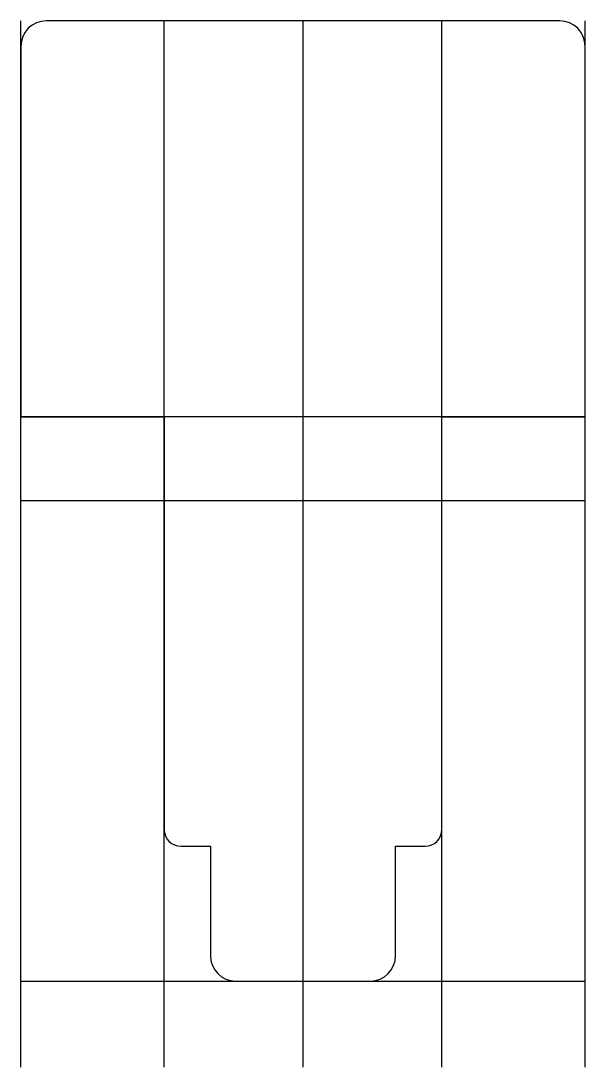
# Model space of a CAD drawing. Extents: x -25 to 42, y -10 to 114.
import ezdxf

# ---------------------------------------------------------------- set-up
doc = ezdxf.new("R2010")
doc.units = 0
doc.layers.get('0').update_dxf_attribs({"linetype": 'CONTINUOUS'})

msp = doc.modelspace()

# ---------------------------------------------------------------- linework, layer by layer
at = {"linetype": 'CONTINUOUS'}
for p, q in [((-25, -10.22), (-25, 114)), ((39, 114), (-22, 114)), ((-8, -10.22), (-8, 114)), ((8.5, -10.22), (8.5, 114)), ((25, -10.22), (25, 114)), ((42, -10.22), (42, 114)), ((-25, 111), (-25, 67)), ((42, 67), (42, 111)), ((42, 67), (-25, 67)), ((-25, 67), (-8, 67)), ((-8, 67), (-8, 18)), ((25, 18), (25, 67)), ((25, 67), (42, 67)), ((42, 57), (-25, 57)), ((-6, 16), (-2.5, 16)), ((-2.5, 16), (-2.5, 3)), ((19.5, 3), (19.5, 16)), ((19.5, 16), (23, 16)), ((-25, 0), (42, 0)), ((0.5, 0), (16.5, 0))]:
    msp.add_line(p, q, dxfattribs=at)
for centre, radius, start, end in [((-22, 111), 3, 90, 180), ((39, 111), 3, 0, 90), ((-6, 18), 2, 180, 270), ((23, 18), 2, 270, 0), ((0.5, 3), 3, 180, 270), ((16.5, 3), 3, 270, 0)]:
    msp.add_arc(centre, radius, start, end, dxfattribs=at)

doc.saveas('drawing.dxf')
